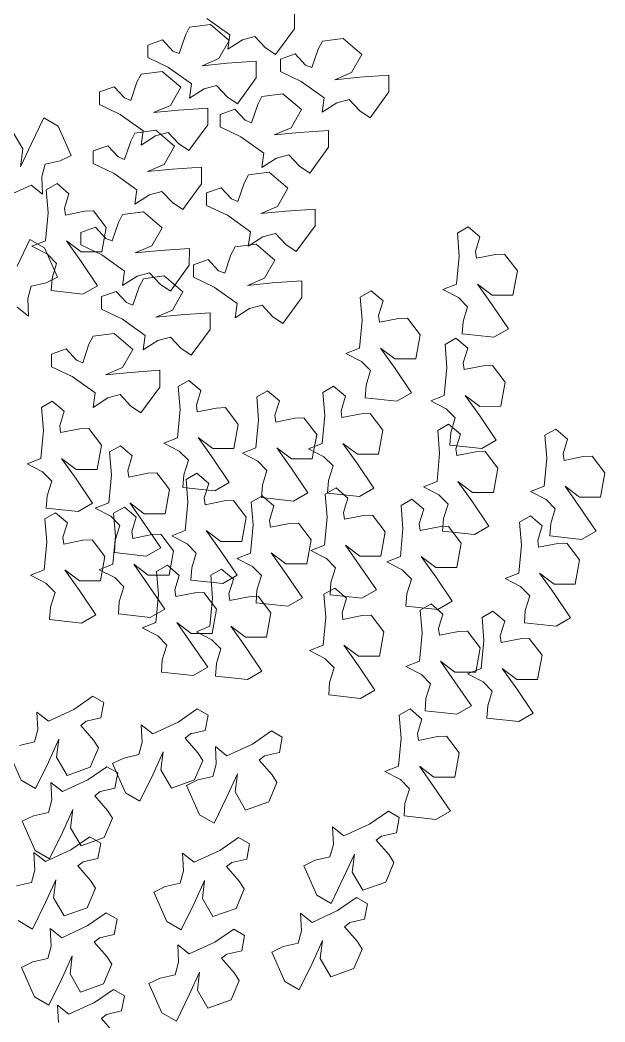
# Model space of a CAD drawing. Header units: millimetres. Extents: x -103 to 473, y 183 to 365.
# Drawn here: x -48.205 to -45.829, y 246.773 to 250.84 of the extents above; entities that cross this region are included whole.
import ezdxf

# ---------------------------------------------------------------- set-up
doc = ezdxf.new("R2010")
doc.units = ezdxf.units.MM
doc.header["$LTSCALE"] = 0.1
doc.layers.add('Exterior', color=6, linetype='Continuous', lineweight=5)

# ---------------------------------------------------------------- blocks, each defined once
blk = doc.blocks.new('Arbol')
at = {"color": 0, "linetype": 'ByBlock'}
for p, q in [((-1.7532, 1.4383), (-1.6847, 1.5485)), ((-1.5959, 1.5418), (-1.6892, 1.5161)), ((-1.5636, 1.5151), (-1.5959, 1.5418)), ((-1.4579, 1.5361), (-1.4822, 1.47)), ((-1.3864, 1.5398), (-1.4579, 1.5361)), ((-1.3641, 1.4868), (-1.3864, 1.5398)), ((-1.6892, 1.5161), (-1.7405, 1.4151)), ((-1.5043, 1.4482), (-1.5636, 1.5151)), ((-1.435, 1.4079), (-1.3641, 1.4868)), ((-1.7184, 1.3807), (-1.7532, 1.4383)), ((-1.4822, 1.47), (-1.5043, 1.4482)), ((-2.0684, 1.4192), (-2.0385, 1.3483)), ((-1.8808, 1.3203), (-1.8565, 1.3864)), ((-1.8565, 1.3864), (-1.7975, 1.3947)), ((-1.7975, 1.3947), (-1.7184, 1.3807)), ((-1.7405, 1.4151), (-1.6639, 1.3567)), ((-1.5034, 1.2977), (-1.435, 1.4079)), ((-1.3999, 1.4033), (-1.4512, 1.3023)), ((-1.3066, 1.429), (-1.3999, 1.4033)), ((-1.2743, 1.4023), (-1.3066, 1.429)), ((-1.2151, 1.3354), (-1.2743, 1.4023)), ((-1.1686, 1.4233), (-1.1929, 1.3572)), ((-1.0972, 1.427), (-1.1686, 1.4233)), ((-1.0749, 1.374), (-1.0972, 1.427)), ((-0.8154, 1.4167), (-0.8619, 1.3554)), ((-0.714, 1.3274), (-0.8154, 1.4167)), ((-0.6581, 1.4173), (-0.6704, 1.3218)), ((-2.0385, 1.3483), (-1.9123, 1.272)), ((-1.58, 1.3561), (-1.6906, 1.3217)), ((-1.6639, 1.3567), (-1.58, 1.3561)), ((-1.1929, 1.3572), (-1.2151, 1.3354)), ((-1.1457, 1.2951), (-1.0749, 1.374)), ((-0.8619, 1.3554), (-0.8649, 1.208)), ((-1.9123, 1.272), (-1.8808, 1.3203)), ((-1.6906, 1.3217), (-1.8186, 1.2786)), ((-1.4686, 1.2401), (-1.5034, 1.2977)), ((-1.4512, 1.3023), (-1.3747, 1.2439)), ((-1.2141, 1.1849), (-1.1457, 1.2951)), ((-0.6289, 1.2488), (-0.714, 1.3274)), ((-0.6704, 1.3218), (-0.6289, 1.2488)), ((-2.1347, 1.246), (-2.228, 1.2204)), ((-2.1024, 1.2193), (-2.1347, 1.246)), ((-1.8186, 1.2786), (-1.7888, 1.2077)), ((-1.631, 1.1797), (-1.6067, 1.2458)), ((-1.6067, 1.2458), (-1.5477, 1.2541)), ((-1.5477, 1.2541), (-1.4686, 1.2401)), ((-2.228, 1.2204), (-2.2792, 1.1194)), ((-2.0431, 1.1524), (-2.1024, 1.2193)), ((-1.9966, 1.2404), (-2.0209, 1.1743)), ((-1.9252, 1.2441), (-1.9966, 1.2404)), ((-1.9029, 1.1911), (-1.9252, 1.2441)), ((-1.7888, 1.2077), (-1.6626, 1.1313)), ((-1.4013, 1.209), (-1.5294, 1.1658)), ((-1.2907, 1.2433), (-1.4013, 1.209)), ((-1.3747, 1.2439), (-1.2907, 1.2433)), ((-0.8649, 1.208), (-0.8073, 1.2048)), ((-0.8073, 1.2048), (-0.7379, 1.2168)), ((-0.7379, 1.2168), (-0.7012, 1.1699)), ((-2.0209, 1.1743), (-2.0431, 1.1524)), ((-1.9737, 1.1121), (-1.9029, 1.1911)), ((-1.6626, 1.1313), (-1.631, 1.1797)), ((-1.5294, 1.1658), (-1.4995, 1.0949)), ((-1.2687, 1.1639), (-1.32, 1.0629)), ((-1.1754, 1.1895), (-1.2687, 1.1639)), ((-1.1794, 1.1274), (-1.2141, 1.1849)), ((-1.1431, 1.1628), (-1.1754, 1.1895)), ((-1.0838, 1.0959), (-1.1431, 1.1628)), ((-1.0374, 1.1838), (-1.0617, 1.1177)), ((-0.9659, 1.1875), (-1.0374, 1.1838)), ((-0.9436, 1.1346), (-0.9659, 1.1875)), ((-0.7012, 1.1699), (-0.6737, 1.0944)), ((-0.6737, 1.0944), (-0.6413, 1.1533)), ((-0.6413, 1.1533), (-0.5116, 1.1491)), ((-2.2792, 1.1194), (-2.2027, 1.061)), ((-2.0422, 1.002), (-1.9737, 1.1121)), ((-1.7799, 1.119), (-1.8732, 1.0934)), ((-1.7476, 1.0923), (-1.7799, 1.119)), ((-1.6419, 1.1134), (-1.6662, 1.0473)), ((-1.5704, 1.1171), (-1.6419, 1.1134)), ((-1.5481, 1.0641), (-1.5704, 1.1171)), ((-1.3417, 1.0669), (-1.3174, 1.133)), ((-1.3174, 1.133), (-1.2584, 1.1413)), ((-1.2584, 1.1413), (-1.1794, 1.1274)), ((-1.0617, 1.1177), (-1.0838, 1.0959)), ((-1.0145, 1.0556), (-0.9436, 1.1346)), ((-0.7545, 1.113), (-0.787, 1.0493)), ((-0.6975, 1.1058), (-0.7545, 1.113)), ((-2.2027, 1.061), (-2.1187, 1.0604)), ((-1.8732, 1.0934), (-1.9245, 0.9924)), ((-1.6883, 1.0254), (-1.7476, 1.0923)), ((-1.619, 0.9851), (-1.5481, 1.0641)), ((-1.4995, 1.0949), (-1.3733, 1.0186)), ((-1.3733, 1.0186), (-1.3417, 1.0669)), ((-1.32, 1.0629), (-1.2434, 1.0044)), ((-0.6645, 1.005), (-0.6975, 1.1058)), ((-2.2294, 1.026), (-2.3574, 0.9829)), ((-2.1187, 1.0604), (-2.2294, 1.026)), ((-1.6662, 1.0473), (-1.6883, 1.0254)), ((-1.0829, 0.9454), (-1.0145, 1.0556)), ((-0.787, 1.0493), (-0.7419, 0.9952)), ((-2.3574, 0.9829), (-2.3275, 0.912)), ((-2.0074, 0.9444), (-2.0422, 1.002)), ((-1.9245, 0.9924), (-1.8479, 0.934)), ((-1.6874, 0.875), (-1.619, 0.9851)), ((-1.2701, 0.9695), (-1.3981, 0.9263)), ((-1.1595, 1.0039), (-1.2701, 0.9695)), ((-1.2434, 1.0044), (-1.1595, 1.0039)), ((-0.7419, 0.9952), (-0.7341, 0.9651)), ((-0.6033, 0.8907), (-0.6645, 1.005)), ((-2.1697, 0.8839), (-2.1454, 0.9501)), ((-2.1454, 0.9501), (-2.0865, 0.9583)), ((-2.0865, 0.9583), (-2.0074, 0.9444)), ((-1.764, 0.9334), (-1.8746, 0.899)), ((-1.8479, 0.934), (-1.764, 0.9334)), ((-1.3981, 0.9263), (-1.3683, 0.8554)), ((-1.0481, 0.8879), (-1.0829, 0.9454)), ((-0.8609, 0.9326), (-0.8854, 0.839)), ((-0.8217, 0.9472), (-0.8609, 0.9326)), ((-0.7341, 0.9651), (-0.8217, 0.9472)), ((-0.5394, 0.9239), (-0.5859, 0.8626)), ((-0.438, 0.8346), (-0.5394, 0.9239)), ((-2.3275, 0.912), (-2.2013, 0.8356)), ((-2.2013, 0.8356), (-2.1697, 0.8839)), ((-1.8746, 0.899), (-2.0026, 0.8559)), ((-1.2105, 0.8274), (-1.1862, 0.8935)), ((-1.1862, 0.8935), (-1.1272, 0.9018)), ((-1.1272, 0.9018), (-1.0481, 0.8879)), ((-0.5361, 0.892), (-0.6033, 0.8907)), ((-0.5877, 0.8305), (-0.5361, 0.892)), ((-2.0026, 0.8559), (-1.9728, 0.785)), ((-1.7907, 0.8231), (-1.7317, 0.8313)), ((-1.7317, 0.8313), (-1.6526, 0.8174)), ((-1.6526, 0.8174), (-1.6874, 0.875)), ((-1.3683, 0.8554), (-1.2421, 0.7791)), ((-1.0714, 0.84), (-1.1227, 0.739)), ((-0.9781, 0.8656), (-1.0714, 0.84)), ((-0.9458, 0.8389), (-0.9781, 0.8656)), ((-0.8866, 0.772), (-0.9458, 0.8389)), ((-0.8854, 0.839), (-0.8236, 0.7441)), ((-0.8401, 0.86), (-0.8644, 0.7939)), ((-0.7687, 0.8637), (-0.8401, 0.86)), ((-0.7464, 0.8107), (-0.7687, 0.8637)), ((-0.7347, 0.7811), (-0.6922, 0.8536)), ((-0.6922, 0.8536), (-0.7177, 0.7405)), ((-0.61, 0.7753), (-0.5877, 0.8305)), ((-0.5859, 0.8626), (-0.5889, 0.7151)), ((-1.9728, 0.785), (-1.8466, 0.7086)), ((-1.815, 0.7569), (-1.7907, 0.8231)), ((-1.5826, 0.8094), (-1.6759, 0.7838)), ((-1.5504, 0.7827), (-1.5826, 0.8094)), ((-1.4446, 0.8037), (-1.4689, 0.7376)), ((-1.3732, 0.8075), (-1.4446, 0.8037)), ((-1.3509, 0.7545), (-1.3732, 0.8075)), ((-1.2421, 0.7791), (-1.2105, 0.8274)), ((-0.8644, 0.7939), (-0.8866, 0.772)), ((-0.8172, 0.7317), (-0.7464, 0.8107)), ((-1.8466, 0.7086), (-1.815, 0.7569)), ((-1.6759, 0.7838), (-1.7272, 0.6828)), ((-1.4911, 0.7158), (-1.5504, 0.7827)), ((-1.4217, 0.6755), (-1.3509, 0.7545)), ((-1.1227, 0.739), (-1.0462, 0.6806)), ((-0.8236, 0.7441), (-0.7347, 0.7811)), ((-0.7177, 0.7405), (-0.7444, 0.6081)), ((-0.5649, 0.7211), (-0.61, 0.7753)), ((-1.4689, 0.7376), (-1.4911, 0.7158)), ((-0.8856, 0.6216), (-0.8172, 0.7317)), ((-0.5889, 0.7151), (-0.5313, 0.7119)), ((-0.5388, 0.6696), (-0.5649, 0.7211)), ((-0.5313, 0.7119), (-0.4618, 0.7239)), ((-0.4618, 0.7239), (-0.4252, 0.677)), ((-1.7272, 0.6828), (-1.6507, 0.6243)), ((-1.4901, 0.5653), (-1.4217, 0.6755)), ((-0.9622, 0.68), (-1.0728, 0.6456)), ((-1.0462, 0.6806), (-0.9622, 0.68)), ((-0.6681, 0.5985), (-0.5388, 0.6696)), ((-0.4252, 0.677), (-0.3977, 0.6015)), ((-0.3977, 0.6015), (-0.3652, 0.6604)), ((-1.5667, 0.6238), (-1.6773, 0.5894)), ((-1.6507, 0.6243), (-1.5667, 0.6238)), ((-1.0728, 0.6456), (-1.2009, 0.6025)), ((-1.2009, 0.6025), (-1.171, 0.5316)), ((-0.8509, 0.564), (-0.8856, 0.6216)), ((-0.7444, 0.6081), (-0.6681, 0.5985)), ((-1.6773, 0.5894), (-1.8054, 0.5462)), ((-1.4554, 0.5078), (-1.4901, 0.5653)), ((-0.9519, 0.556), (-1.0452, 0.5304)), ((-1.0132, 0.5035), (-0.9889, 0.5697)), ((-0.9889, 0.5697), (-0.9299, 0.5779)), ((-0.9196, 0.5293), (-0.9519, 0.556)), ((-0.9299, 0.5779), (-0.8509, 0.564)), ((-0.7424, 0.5541), (-0.8138, 0.5504)), ((-0.7201, 0.5011), (-0.7424, 0.5541)), ((-1.8054, 0.5462), (-1.7755, 0.4753)), ((-1.6177, 0.4473), (-1.5934, 0.5134)), ((-1.5934, 0.5134), (-1.5345, 0.5217)), ((-1.5345, 0.5217), (-1.4554, 0.5078)), ((-1.3986, 0.5279), (-1.4919, 0.5023)), ((-1.3663, 0.5012), (-1.3986, 0.5279)), ((-1.2606, 0.5222), (-1.2849, 0.4561)), ((-1.1892, 0.5259), (-1.2606, 0.5222)), ((-1.1669, 0.473), (-1.1892, 0.5259)), ((-1.171, 0.5316), (-1.0448, 0.4552)), ((-1.0452, 0.5304), (-1.0965, 0.4294)), ((-0.8603, 0.4624), (-0.9196, 0.5293)), ((-0.8138, 0.5504), (-0.8382, 0.4842)), ((-1.7755, 0.4753), (-1.6493, 0.399)), ((-1.4919, 0.5023), (-1.5432, 0.4013)), ((-1.3071, 0.4343), (-1.3663, 0.5012)), ((-1.2377, 0.394), (-1.1669, 0.473)), ((-1.0448, 0.4552), (-1.0132, 0.5035)), ((-0.8382, 0.4842), (-0.8603, 0.4624)), ((-0.7909, 0.4221), (-0.7201, 0.5011)), ((-1.6493, 0.399), (-1.6177, 0.4473)), ((-1.2849, 0.4561), (-1.3071, 0.4343)), ((-1.0965, 0.4294), (-1.0199, 0.3709)), ((-0.8594, 0.3119), (-0.7909, 0.4221)), ((-1.5432, 0.4013), (-1.4667, 0.3428)), ((-1.3061, 0.2838), (-1.2377, 0.394)), ((-0.9359, 0.3704), (-1.0466, 0.336)), ((-1.0199, 0.3709), (-0.9359, 0.3704)), ((-0.7297, 0.3752), (-0.7809, 0.2743)), ((-0.6364, 0.4009), (-0.7297, 0.3752)), ((-0.6041, 0.3742), (-0.6364, 0.4009)), ((-0.5448, 0.3073), (-0.6041, 0.3742)), ((-0.4983, 0.3952), (-0.5226, 0.3291)), ((-0.4269, 0.3989), (-0.4983, 0.3952)), ((-0.4046, 0.346), (-0.4269, 0.3989)), ((-1.3827, 0.3422), (-1.4933, 0.3079)), ((-1.4667, 0.3428), (-1.3827, 0.3422)), ((-1.0466, 0.336), (-1.1746, 0.2928)), ((-0.5226, 0.3291), (-0.5448, 0.3073)), ((-0.4754, 0.267), (-0.4046, 0.346)), ((-1.4933, 0.3079), (-1.6214, 0.2647)), ((-1.2714, 0.2263), (-1.3061, 0.2838)), ((-1.1746, 0.2928), (-1.1448, 0.2219)), ((-0.8246, 0.2544), (-0.8594, 0.3119)), ((-1.6214, 0.2647), (-1.5915, 0.1938)), ((-1.4337, 0.1658), (-1.4094, 0.2319)), ((-1.4094, 0.2319), (-1.3504, 0.2402)), ((-1.3504, 0.2402), (-1.2714, 0.2263)), ((-0.987, 0.1939), (-0.9627, 0.26)), ((-0.9627, 0.26), (-0.9037, 0.2683)), ((-0.9037, 0.2683), (-0.8246, 0.2544)), ((-0.7809, 0.2743), (-0.7044, 0.2158)), ((-0.5439, 0.1568), (-0.4754, 0.267)), ((-2.4238, 0.1977), (-2.4563, 0.134)), ((-2.3668, 0.1905), (-2.4238, 0.1977)), ((-2.3338, 0.0897), (-2.3668, 0.1905)), ((-1.5915, 0.1938), (-1.4653, 0.1175)), ((-1.1448, 0.2219), (-1.0186, 0.1456)), ((-1.0186, 0.1456), (-0.987, 0.1939)), ((-0.6204, 0.2152), (-0.7311, 0.1809)), ((-0.7044, 0.2158), (-0.6204, 0.2152)), ((-0.347, 0.1977), (-0.3795, 0.134)), ((-0.29, 0.1905), (-0.347, 0.1977)), ((-0.257, 0.0897), (-0.29, 0.1905)), ((-1.4653, 0.1175), (-1.4337, 0.1658)), ((-0.7311, 0.1809), (-0.8591, 0.1377)), ((-0.5091, 0.0993), (-0.5439, 0.1568)), ((-2.4563, 0.134), (-2.4112, 0.0799)), ((-1.8981, 0.0991), (-1.9306, 0.0354)), ((-1.841, 0.092), (-1.8981, 0.0991)), ((-0.8591, 0.1377), (-0.8292, 0.0668)), ((-0.6715, 0.0388), (-0.6471, 0.1049)), ((-0.6471, 0.1049), (-0.5882, 0.1132)), ((-0.5882, 0.1132), (-0.5091, 0.0993)), ((-0.3795, 0.134), (-0.3344, 0.0799)), ((-2.4034, 0.0498), (-2.491, 0.0319)), ((-2.4112, 0.0799), (-2.4034, 0.0498)), ((-2.2726, -0.0247), (-2.3338, 0.0897)), ((-1.808, -0.0089), (-1.841, 0.092)), ((-0.8292, 0.0668), (-0.703, -0.0095)), ((-0.3266, 0.0498), (-0.4142, 0.0319)), ((-0.3344, 0.0799), (-0.3266, 0.0498)), ((-0.1958, -0.0247), (-0.257, 0.0897)), ((-2.5302, 0.0173), (-2.5547, -0.0763)), ((-2.491, 0.0319), (-2.5302, 0.0173)), ((-1.9306, 0.0354), (-1.8855, -0.0187)), ((-0.9648, 0.0429), (-0.9973, -0.0208)), ((-0.9077, 0.0357), (-0.9648, 0.0429)), ((-0.8747, -0.0651), (-0.9077, 0.0357)), ((-0.703, -0.0095), (-0.6715, 0.0388)), ((-0.4534, 0.0173), (-0.4779, -0.0763)), ((-0.4142, 0.0319), (-0.4534, 0.0173)), ((-2.2054, -0.0233), (-2.2726, -0.0247)), ((-2.257, -0.0848), (-2.2054, -0.0233)), ((-1.8855, -0.0187), (-1.8776, -0.0488)), ((-1.7469, -0.1232), (-1.808, -0.0089)), ((-0.9973, -0.0208), (-0.9522, -0.0749)), ((-0.1286, -0.0233), (-0.1958, -0.0247)), ((-0.1802, -0.0848), (-0.1286, -0.0233)), ((-2.5547, -0.0763), (-2.4929, -0.1712)), ((-2.404, -0.1342), (-2.3615, -0.0617)), ((-2.3615, -0.0617), (-2.3871, -0.1748)), ((-2.2793, -0.1401), (-2.257, -0.0848)), ((-2.0045, -0.0813), (-2.0289, -0.1749)), ((-1.9652, -0.0667), (-2.0045, -0.0813)), ((-1.8776, -0.0488), (-1.9652, -0.0667)), ((-0.9522, -0.0749), (-0.9443, -0.105)), ((-0.8136, -0.1795), (-0.8747, -0.0651)), ((-0.4779, -0.0763), (-0.416, -0.1712)), ((-0.3272, -0.1342), (-0.2847, -0.0617)), ((-0.2847, -0.0617), (-0.3102, -0.1748)), ((-0.2025, -0.1401), (-0.1802, -0.0848)), ((-2.4929, -0.1712), (-2.404, -0.1342)), ((-1.6796, -0.1219), (-1.7469, -0.1232)), ((-1.7312, -0.1834), (-1.6796, -0.1219)), ((-1.0712, -0.1375), (-1.0956, -0.2312)), ((-1.0319, -0.1229), (-1.0712, -0.1375)), ((-0.9443, -0.105), (-1.0319, -0.1229)), ((-0.5572, -0.1122), (-0.5897, -0.1759)), ((-0.5002, -0.1194), (-0.5572, -0.1122)), ((-0.4672, -0.2202), (-0.5002, -0.1194)), ((-0.416, -0.1712), (-0.3272, -0.1342)), ((-2.3871, -0.1748), (-2.4137, -0.3072)), ((-2.2342, -0.1942), (-2.2793, -0.1401)), ((-2.0289, -0.1749), (-1.9671, -0.2698)), ((-1.8782, -0.2327), (-1.8357, -0.1603)), ((-1.8357, -0.1603), (-1.8613, -0.2733)), ((-1.7535, -0.2386), (-1.7312, -0.1834)), ((-1.2803, -0.1404), (-1.3128, -0.2041)), ((-1.2233, -0.1475), (-1.2803, -0.1404)), ((-1.1903, -0.2484), (-1.2233, -0.1475)), ((-0.7463, -0.1781), (-0.8136, -0.1795)), ((-0.7979, -0.2397), (-0.7463, -0.1781)), ((-0.5897, -0.1759), (-0.5446, -0.2301)), ((-0.3102, -0.1748), (-0.3369, -0.3072)), ((-0.1574, -0.1942), (-0.2025, -0.1401)), ((-2.2082, -0.2457), (-2.2342, -0.1942)), ((-1.3128, -0.2041), (-1.2677, -0.2582)), ((-0.9449, -0.289), (-0.9024, -0.2165)), ((-0.9024, -0.2165), (-0.928, -0.3296)), ((-0.5446, -0.2301), (-0.5368, -0.2602)), ((-0.406, -0.3346), (-0.4672, -0.2202)), ((-0.1313, -0.2457), (-0.1574, -0.1942)), ((-2.3374, -0.3168), (-2.2082, -0.2457)), ((-2.1741, -0.2528), (-2.2066, -0.3165)), ((-2.117, -0.26), (-2.1741, -0.2528)), ((-2.084, -0.3608), (-2.117, -0.26)), ((-1.9671, -0.2698), (-1.8782, -0.2327)), ((-1.8613, -0.2733), (-1.8879, -0.4058)), ((-1.7084, -0.2927), (-1.7535, -0.2386)), ((-1.5693, -0.2389), (-1.6018, -0.3026)), ((-1.5122, -0.2461), (-1.5693, -0.2389)), ((-1.4792, -0.3469), (-1.5122, -0.2461)), ((-1.2677, -0.2582), (-1.2599, -0.2883)), ((-1.1291, -0.3627), (-1.1903, -0.2484)), ((-1.0956, -0.2312), (-1.0338, -0.3261)), ((-0.8203, -0.2949), (-0.7979, -0.2397)), ((-0.5368, -0.2602), (-0.6244, -0.2781)), ((-0.2605, -0.3168), (-0.1313, -0.2457)), ((-2.4137, -0.3072), (-2.3374, -0.3168)), ((-2.2066, -0.3165), (-2.1615, -0.3707)), ((-1.6824, -0.3443), (-1.7084, -0.2927)), ((-1.6018, -0.3026), (-1.5567, -0.3568)), ((-1.3867, -0.3208), (-1.4112, -0.4144)), ((-1.3474, -0.3062), (-1.3867, -0.3208)), ((-1.2599, -0.2883), (-1.3474, -0.3062)), ((-1.0338, -0.3261), (-0.9449, -0.289)), ((-0.7751, -0.349), (-0.8203, -0.2949)), ((-0.6637, -0.2927), (-0.6881, -0.3863)), ((-0.6244, -0.2781), (-0.6637, -0.2927)), ((-0.3369, -0.3072), (-0.2605, -0.3168)), ((-0.163, -0.2813), (-0.1955, -0.345)), ((-0.106, -0.2884), (-0.163, -0.2813)), ((-0.073, -0.3893), (-0.106, -0.2884)), ((-2.0229, -0.4752), (-2.084, -0.3608)), ((-1.8116, -0.4154), (-1.6824, -0.3443)), ((-1.5567, -0.3568), (-1.5488, -0.3869)), ((-1.4181, -0.4613), (-1.4792, -0.3469)), ((-1.0619, -0.3614), (-1.1291, -0.3627)), ((-1.1135, -0.4229), (-1.0619, -0.3614)), ((-0.928, -0.3296), (-0.9546, -0.462)), ((-0.8333, -0.3656), (-0.8658, -0.4293)), ((-0.7762, -0.3728), (-0.8333, -0.3656)), ((-0.7491, -0.4005), (-0.7751, -0.349)), ((-0.3388, -0.3333), (-0.406, -0.3346)), ((-0.3904, -0.3948), (-0.3388, -0.3333)), ((-0.1955, -0.345), (-0.1504, -0.3991)), ((-2.1536, -0.4008), (-2.2412, -0.4187)), ((-2.1615, -0.3707), (-2.1536, -0.4008)), ((-1.8879, -0.4058), (-1.8116, -0.4154)), ((-1.6364, -0.4048), (-1.6757, -0.4194)), ((-1.5488, -0.3869), (-1.6364, -0.4048)), ((-1.4112, -0.4144), (-1.3493, -0.5093)), ((-1.2605, -0.4722), (-1.218, -0.3998)), ((-1.218, -0.3998), (-1.2435, -0.5128)), ((-0.8783, -0.4716), (-0.7491, -0.4005)), ((-0.7432, -0.4736), (-0.7762, -0.3728)), ((-0.6881, -0.3863), (-0.6263, -0.4812)), ((-0.5374, -0.4441), (-0.4949, -0.3717)), ((-0.4949, -0.3717), (-0.5205, -0.4847)), ((-0.4652, -0.3798), (-0.4977, -0.4436)), ((-0.4082, -0.387), (-0.4652, -0.3798)), ((-0.4127, -0.45), (-0.3904, -0.3948)), ((-0.3752, -0.4878), (-0.4082, -0.387)), ((-0.1504, -0.3991), (-0.1426, -0.4292)), ((-0.0118, -0.5036), (-0.073, -0.3893)), ((-2.2805, -0.4333), (-2.305, -0.5269)), ((-2.2412, -0.4187), (-2.2805, -0.4333)), ((-1.6757, -0.4194), (-1.7002, -0.513)), ((-1.3509, -0.46), (-1.4181, -0.4613)), ((-1.4024, -0.5215), (-1.3509, -0.46)), ((-1.1358, -0.4781), (-1.1135, -0.4229)), ((-0.8658, -0.4293), (-0.8206, -0.4835)), ((-0.6263, -0.4812), (-0.5374, -0.4441)), ((-0.4977, -0.4436), (-0.4526, -0.4977)), ((-0.3676, -0.5041), (-0.4127, -0.45)), ((-0.2301, -0.4471), (-0.2694, -0.4617)), ((-0.1426, -0.4292), (-0.2301, -0.4471)), ((-1.9556, -0.4739), (-2.0229, -0.4752)), ((-2.0072, -0.5354), (-1.9556, -0.4739)), ((-1.5494, -0.5708), (-1.507, -0.4984)), ((-1.507, -0.4984), (-1.5325, -0.6114)), ((-1.3493, -0.5093), (-1.2605, -0.4722)), ((-1.0907, -0.5322), (-1.1358, -0.4781)), ((-0.9546, -0.462), (-0.8783, -0.4716)), ((-0.8206, -0.4835), (-0.8128, -0.5136)), ((-0.6821, -0.588), (-0.7432, -0.4736)), ((-0.5205, -0.4847), (-0.5471, -0.6171)), ((-0.4526, -0.4977), (-0.4448, -0.5278)), ((-0.314, -0.6022), (-0.3752, -0.4878)), ((-0.3416, -0.5556), (-0.3676, -0.5041)), ((-0.2694, -0.4617), (-0.2939, -0.5553)), ((0.0554, -0.5023), (-0.0118, -0.5036)), ((0.0038, -0.5638), (0.0554, -0.5023)), ((-2.305, -0.5269), (-2.2431, -0.6218)), ((-2.1542, -0.5847), (-2.1117, -0.5123)), ((-2.1117, -0.5123), (-2.1373, -0.6253)), ((-2.0296, -0.5906), (-2.0072, -0.5354)), ((-1.7002, -0.513), (-1.6383, -0.6079)), ((-1.4248, -0.5767), (-1.4024, -0.5215)), ((-1.2435, -0.5128), (-1.2702, -0.6453)), ((-1.0646, -0.5837), (-1.0907, -0.5322)), ((-0.9397, -0.5461), (-0.9641, -0.6397)), ((-0.9004, -0.5314), (-0.9397, -0.5461)), ((-0.8128, -0.5136), (-0.9004, -0.5314)), ((-0.5324, -0.5457), (-0.5717, -0.5603)), ((-0.4448, -0.5278), (-0.5324, -0.5457)), ((-0.1432, -0.6131), (-0.1007, -0.5407)), ((-0.1007, -0.5407), (-0.1262, -0.6537)), ((-2.2431, -0.6218), (-2.1542, -0.5847)), ((-1.9844, -0.6447), (-2.0296, -0.5906)), ((-1.6383, -0.6079), (-1.5494, -0.5708)), ((-1.3796, -0.6308), (-1.4248, -0.5767)), ((-1.1938, -0.6549), (-1.0646, -0.5837)), ((-1.07, -0.577), (-1.1025, -0.6407)), ((-1.013, -0.5842), (-1.07, -0.577)), ((-0.98, -0.685), (-1.013, -0.5842)), ((-0.6148, -0.5867), (-0.6821, -0.588)), ((-0.6664, -0.6482), (-0.6148, -0.5867)), ((-0.5717, -0.5603), (-0.5961, -0.6539)), ((-0.4708, -0.6267), (-0.3416, -0.5556)), ((-0.2939, -0.5553), (-0.232, -0.6502)), ((-0.0185, -0.619), (0.0038, -0.5638)), ((-2.1373, -0.6253), (-2.1639, -0.7577)), ((-1.9901, -0.6051), (-2.0226, -0.6688)), ((-1.933, -0.6123), (-1.9901, -0.6051)), ((-1.9584, -0.6962), (-1.9844, -0.6447)), ((-1.9, -0.7131), (-1.933, -0.6123)), ((-1.5325, -0.6114), (-1.5591, -0.7438)), ((-1.3536, -0.6823), (-1.3796, -0.6308)), ((-1.2702, -0.6453), (-1.1938, -0.6549)), ((-1.1025, -0.6407), (-1.0574, -0.6948)), ((-0.9641, -0.6397), (-0.9023, -0.7346)), ((-0.8134, -0.6975), (-0.7709, -0.6251)), ((-0.7709, -0.6251), (-0.7965, -0.7381)), ((-0.5471, -0.6171), (-0.4708, -0.6267)), ((-0.4454, -0.7117), (-0.4029, -0.6393)), ((-0.4029, -0.6393), (-0.4285, -0.7523)), ((-0.2468, -0.6009), (-0.314, -0.6022)), ((-0.2984, -0.6624), (-0.2468, -0.6009)), ((-0.232, -0.6502), (-0.1432, -0.6131)), ((0.0266, -0.6731), (-0.0185, -0.619)), ((-2.0226, -0.6688), (-1.9775, -0.7229)), ((-1.4828, -0.7534), (-1.3536, -0.6823)), ((-1.3985, -0.6756), (-1.431, -0.7393)), ((-1.3415, -0.6827), (-1.3985, -0.6756)), ((-1.3085, -0.7836), (-1.3415, -0.6827)), ((-0.9188, -0.7994), (-0.98, -0.685)), ((-0.6887, -0.7034), (-0.6664, -0.6482)), ((-0.5961, -0.6539), (-0.5343, -0.7488)), ((-0.3207, -0.7176), (-0.2984, -0.6624)), ((-0.1262, -0.6537), (-0.1529, -0.7862)), ((0.0527, -0.7247), (0.0266, -0.6731)), ((-2.0876, -0.7673), (-1.9584, -0.6962)), ((-1.9775, -0.7229), (-1.9696, -0.753)), ((-1.8389, -0.8275), (-1.9, -0.7131)), ((-1.0496, -0.7249), (-1.1372, -0.7428)), ((-1.0574, -0.6948), (-1.0496, -0.7249)), ((-0.9023, -0.7346), (-0.8134, -0.6975)), ((-0.6436, -0.7575), (-0.6887, -0.7034)), ((-0.5443, -0.7037), (-0.5768, -0.7674)), ((-0.4872, -0.7109), (-0.5443, -0.7037)), ((-0.5343, -0.7488), (-0.4454, -0.7117)), ((-0.4542, -0.8117), (-0.4872, -0.7109)), ((-0.2756, -0.7717), (-0.3207, -0.7176)), ((-0.0765, -0.7958), (0.0527, -0.7247)), ((-2.1639, -0.7577), (-2.0876, -0.7673)), ((-2.0572, -0.7709), (-2.0965, -0.7856)), ((-1.9696, -0.753), (-2.0572, -0.7709)), ((-1.5591, -0.7438), (-1.4828, -0.7534)), ((-1.431, -0.7393), (-1.3859, -0.7934)), ((-1.2473, -0.8979), (-1.3085, -0.7836)), ((-1.1765, -0.7574), (-1.2009, -0.8511)), ((-1.1372, -0.7428), (-1.1765, -0.7574)), ((-0.7965, -0.7381), (-0.8231, -0.8705)), ((-0.6176, -0.809), (-0.6436, -0.7575)), ((-0.5768, -0.7674), (-0.5317, -0.8215)), ((-0.4285, -0.7523), (-0.4551, -0.8848)), ((-0.2496, -0.8232), (-0.2756, -0.7717)), ((-2.4368, -0.8162), (-2.4693, -0.8799)), ((-2.3798, -0.8233), (-2.4368, -0.8162)), ((-2.3468, -0.9242), (-2.3798, -0.8233)), ((-2.0965, -0.7856), (-2.1209, -0.8792)), ((-1.7716, -0.8261), (-1.8389, -0.8275)), ((-1.8232, -0.8877), (-1.7716, -0.8261)), ((-1.3781, -0.8235), (-1.4657, -0.8414)), ((-1.3859, -0.7934), (-1.3781, -0.8235)), ((-0.8516, -0.798), (-0.9188, -0.7994)), ((-0.9032, -0.8595), (-0.8516, -0.798)), ((-0.7678, -0.8162), (-0.8003, -0.8799)), ((-0.7107, -0.8233), (-0.7678, -0.8162)), ((-0.7468, -0.8801), (-0.6176, -0.809)), ((-0.6778, -0.9242), (-0.7107, -0.8233)), ((-0.5317, -0.8215), (-0.5238, -0.8516)), ((-0.3931, -0.9261), (-0.4542, -0.8117)), ((-0.3788, -0.8943), (-0.2496, -0.8232)), ((-0.1529, -0.7862), (-0.0765, -0.7958)), ((-1.9702, -0.937), (-1.9277, -0.8646)), ((-1.9277, -0.8646), (-1.9533, -0.9776)), ((-1.7008, -0.8585), (-1.7333, -0.9222)), ((-1.6438, -0.8657), (-1.7008, -0.8585)), ((-1.6108, -0.9665), (-1.6438, -0.8657)), ((-1.505, -0.856), (-1.5294, -0.9496)), ((-1.4657, -0.8414), (-1.505, -0.856)), ((-1.2009, -0.8511), (-1.1391, -0.9459)), ((-1.0502, -0.9089), (-1.0077, -0.8364)), ((-1.0077, -0.8364), (-1.0333, -0.9495)), ((-0.9255, -0.9148), (-0.9032, -0.8595)), ((-0.8231, -0.8705), (-0.7468, -0.8801)), ((-0.6114, -0.8695), (-0.6507, -0.8841)), ((-0.5238, -0.8516), (-0.6114, -0.8695)), ((-2.4693, -0.8799), (-2.4242, -0.934)), ((-2.1209, -0.8792), (-2.0591, -0.9741)), ((-1.8456, -0.9429), (-1.8232, -0.8877)), ((-1.7333, -0.9222), (-1.6882, -0.9763)), ((-1.1801, -0.8966), (-1.2473, -0.8979)), ((-1.2317, -0.9581), (-1.1801, -0.8966)), ((-1.1391, -0.9459), (-1.0502, -0.9089)), ((-0.8804, -0.9689), (-0.9255, -0.9148)), ((-0.8003, -0.8799), (-0.7552, -0.934)), ((-0.6507, -0.8841), (-0.6751, -0.9777)), ((-0.4551, -0.8848), (-0.3788, -0.8943)), ((-2.4164, -0.9641), (-2.504, -0.982)), ((-2.4242, -0.934), (-2.4164, -0.9641)), ((-2.2856, -1.0385), (-2.3468, -0.9242)), ((-2.0591, -0.9741), (-1.9702, -0.937)), ((-1.8004, -0.997), (-1.8456, -0.9429)), ((-1.5496, -1.0809), (-1.6108, -0.9665)), ((-1.5294, -0.9496), (-1.4676, -1.0445)), ((-1.3787, -1.0074), (-1.3362, -0.935)), ((-1.3362, -0.935), (-1.3618, -1.048)), ((-1.254, -1.0133), (-1.2317, -0.9581)), ((-1.0333, -0.9495), (-1.0599, -1.0819)), ((-0.7474, -0.9641), (-0.8349, -0.982)), ((-0.7552, -0.934), (-0.7474, -0.9641)), ((-0.6166, -1.0385), (-0.6778, -0.9242)), ((-0.5244, -1.0356), (-0.4819, -0.9631)), ((-0.4819, -0.9631), (-0.5075, -1.0762)), ((-0.3258, -0.9247), (-0.3931, -0.9261)), ((-0.3774, -0.9862), (-0.3258, -0.9247)), ((-2.5432, -0.9966), (-2.5677, -1.0902)), ((-2.504, -0.982), (-2.5432, -0.9966)), ((-1.9533, -0.9776), (-1.9799, -1.11)), ((-1.7744, -1.0485), (-1.8004, -0.997)), ((-1.6804, -1.0064), (-1.768, -1.0243)), ((-1.6882, -0.9763), (-1.6804, -1.0064)), ((-1.4676, -1.0445), (-1.3787, -1.0074)), ((-1.2089, -1.0675), (-1.254, -1.0133)), ((-0.8742, -0.9966), (-0.8987, -1.0902)), ((-0.8544, -1.0204), (-0.8804, -0.9689)), ((-0.8349, -0.982), (-0.8742, -0.9966)), ((-0.6751, -0.9777), (-0.6133, -1.0726)), ((-0.3998, -1.0415), (-0.3774, -0.9862)), ((-2.2184, -1.0372), (-2.2856, -1.0385)), ((-2.27, -1.0987), (-2.2184, -1.0372)), ((-1.9036, -1.1196), (-1.7744, -1.0485)), ((-1.8072, -1.0389), (-1.8317, -1.1326)), ((-1.768, -1.0243), (-1.8072, -1.0389)), ((-1.3618, -1.048), (-1.3884, -1.1805)), ((-0.9836, -1.0915), (-0.8544, -1.0204)), ((-0.5494, -1.0372), (-0.6166, -1.0385)), ((-0.6133, -1.0726), (-0.5244, -1.0356)), ((-0.601, -1.0987), (-0.5494, -1.0372)), ((-0.3546, -1.0956), (-0.3998, -1.0415)), ((-2.5677, -1.0902), (-2.5059, -1.1851)), ((-2.417, -1.148), (-2.3745, -1.0756)), ((-2.3745, -1.0756), (-2.4, -1.1886)), ((-2.2923, -1.1539), (-2.27, -1.0987)), ((-1.4824, -1.0795), (-1.5496, -1.0809)), ((-1.534, -1.1411), (-1.4824, -1.0795)), ((-1.2145, -1.098), (-1.247, -1.1617)), ((-1.1575, -1.1052), (-1.2145, -1.098)), ((-1.1829, -1.119), (-1.2089, -1.0675)), ((-1.1245, -1.206), (-1.1575, -1.1052)), ((-1.0599, -1.0819), (-0.9836, -1.0915)), ((-0.8987, -1.0902), (-0.8368, -1.1851)), ((-0.748, -1.148), (-0.7055, -1.0756)), ((-0.7055, -1.0756), (-0.731, -1.1886)), ((-0.6233, -1.1539), (-0.601, -1.0987)), ((-0.5075, -1.0762), (-0.5341, -1.2086)), ((-0.3286, -1.1471), (-0.3546, -1.0956)), ((0.2711, -1.0945), (0.2386, -1.1533)), ((0.2985, -1.1699), (0.2711, -1.0945)), ((-2.5059, -1.1851), (-2.417, -1.148)), ((-2.1741, -1.14), (-2.2066, -1.2037)), ((-2.117, -1.1472), (-2.1741, -1.14)), ((-2.084, -1.248), (-2.117, -1.1472)), ((-1.9799, -1.11), (-1.9036, -1.1196)), ((-1.8317, -1.1326), (-1.7698, -1.2275)), ((-1.681, -1.1904), (-1.6385, -1.1179)), ((-1.6385, -1.1179), (-1.664, -1.231)), ((-1.5563, -1.1963), (-1.534, -1.1411)), ((-1.3121, -1.1901), (-1.1829, -1.119)), ((-0.8368, -1.1851), (-0.748, -1.148)), ((-0.4578, -1.2182), (-0.3286, -1.1471)), ((0.0052, -1.1273), (-0.0296, -1.1731)), ((0.109, -1.1491), (0.0052, -1.1273)), ((0.2386, -1.1533), (0.109, -1.1491)), ((-2.4, -1.1886), (-2.4267, -1.3211)), ((-2.2472, -1.2081), (-2.2923, -1.1539)), ((-1.7698, -1.2275), (-1.681, -1.1904)), ((-1.5112, -1.2504), (-1.5563, -1.1963)), ((-1.3884, -1.1805), (-1.3121, -1.1901)), ((-1.247, -1.1617), (-1.2019, -1.2158)), ((-0.731, -1.1886), (-0.7577, -1.3211)), ((-0.5782, -1.2081), (-0.6233, -1.1539)), ((-0.0296, -1.1731), (0.0094, -1.2331)), ((0.3352, -1.2168), (0.2985, -1.1699)), ((-2.2211, -1.2596), (-2.2472, -1.2081)), ((-2.2066, -1.2037), (-2.1615, -1.2579)), ((-1.664, -1.231), (-1.6907, -1.3634)), ((-1.2019, -1.2158), (-1.1941, -1.2459)), ((-1.0633, -1.3204), (-1.1245, -1.206)), ((-0.5521, -1.2596), (-0.5782, -1.2081)), ((-0.5341, -1.2086), (-0.4578, -1.2182)), ((0.0094, -1.2331), (0.0788, -1.2211)), ((0.0788, -1.2211), (0.1088, -1.2294)), ((0.1088, -1.2294), (0.0805, -1.3142)), ((0.4046, -1.2048), (0.3352, -1.2168)), ((0.4592, -1.3555), (0.4623, -1.208)), ((-2.3504, -1.3307), (-2.2211, -1.2596)), ((-2.1536, -1.2879), (-2.2412, -1.3058)), ((-2.1615, -1.2579), (-2.1536, -1.2879)), ((-2.0229, -1.3624), (-2.084, -1.248)), ((-1.4851, -1.3019), (-1.5112, -1.2504)), ((-1.3209, -1.2784), (-1.3454, -1.3721)), ((-1.2817, -1.2638), (-1.3209, -1.2784)), ((-1.1941, -1.2459), (-1.2817, -1.2638)), ((-0.6813, -1.3307), (-0.5521, -1.2596)), ((0.2678, -1.3219), (0.2263, -1.2488)), ((0.2263, -1.2488), (0.3114, -1.3275)), ((-2.4267, -1.3211), (-2.3504, -1.3307)), ((-2.2805, -1.3205), (-2.305, -1.4141)), ((-2.2412, -1.3058), (-2.2805, -1.3205)), ((-1.5958, -1.3372), (-1.6283, -1.4009)), ((-1.6143, -1.373), (-1.4851, -1.3019)), ((-1.5388, -1.3443), (-1.5958, -1.3372)), ((-0.9961, -1.319), (-1.0633, -1.3204)), ((-1.0477, -1.3805), (-0.9961, -1.319)), ((-0.7577, -1.3211), (-0.6813, -1.3307)), ((-0.1497, -1.3339), (-0.1822, -1.3928)), ((-0.1222, -1.4094), (-0.1497, -1.3339)), ((0.0805, -1.3142), (0.0735, -1.3555)), ((0.2554, -1.4174), (0.2678, -1.3219)), ((0.3114, -1.3275), (0.4128, -1.4168)), ((-1.9556, -1.3611), (-2.0229, -1.3624)), ((-2.0072, -1.4226), (-1.9556, -1.3611)), ((-1.6907, -1.3634), (-1.6143, -1.373)), ((-1.5058, -1.4452), (-1.5388, -1.3443)), ((-1.3454, -1.3721), (-1.2836, -1.4669)), ((-1.1947, -1.4299), (-1.1522, -1.3574)), ((-1.1522, -1.3574), (-1.1778, -1.4705)), ((-1.07, -1.4358), (-1.0477, -1.3805)), ((-0.4156, -1.3668), (-0.4504, -1.4126)), ((-0.3118, -1.3886), (-0.4156, -1.3668)), ((0.0735, -1.3555), (0.1423, -1.4235)), ((0.4128, -1.4168), (0.4592, -1.3555)), ((-2.305, -1.4141), (-2.2431, -1.509)), ((-2.1542, -1.4719), (-2.1117, -1.3995)), ((-2.1117, -1.3995), (-2.1373, -1.5125)), ((-2.0296, -1.4778), (-2.0072, -1.4226)), ((-1.6283, -1.4009), (-1.5832, -1.455)), ((-0.4504, -1.4126), (-0.4114, -1.4726)), ((-0.1822, -1.3928), (-0.3118, -1.3886)), ((-0.0856, -1.4563), (-0.1222, -1.4094)), ((0.1423, -1.4235), (0.2554, -1.4174)), ((0.3368, -1.4183), (0.3044, -1.4772)), ((0.3643, -1.4937), (0.3368, -1.4183)), ((-2.2431, -1.509), (-2.1542, -1.4719)), ((-1.5832, -1.455), (-1.5754, -1.4851)), ((-1.4446, -1.5595), (-1.5058, -1.4452)), ((-1.2836, -1.4669), (-1.1947, -1.4299)), ((-1.1778, -1.4705), (-1.2044, -1.6029)), ((-1.0249, -1.4899), (-1.07, -1.4358)), ((-0.4114, -1.4726), (-0.342, -1.4606)), ((-0.342, -1.4606), (-0.312, -1.4689)), ((-0.312, -1.4689), (-0.3403, -1.5537)), ((-0.0162, -1.4443), (-0.0856, -1.4563)), ((0.0415, -1.4475), (-0.0162, -1.4443)), ((0.0709, -1.4511), (0.0362, -1.497)), ((0.0384, -1.595), (0.0415, -1.4475)), ((0.1747, -1.473), (0.0709, -1.4511)), ((0.3044, -1.4772), (0.1747, -1.473)), ((-2.1373, -1.5125), (-2.1639, -1.6449)), ((-1.9844, -1.5319), (-2.0296, -1.4778)), ((-1.8453, -1.4781), (-1.8778, -1.5418)), ((-1.7882, -1.4853), (-1.8453, -1.4781)), ((-1.7553, -1.5861), (-1.7882, -1.4853)), ((-1.7022, -1.5176), (-1.7267, -1.6112)), ((-1.663, -1.503), (-1.7022, -1.5176)), ((-1.5754, -1.4851), (-1.663, -1.503)), ((-0.9989, -1.5414), (-1.0249, -1.4899)), ((-0.153, -1.5614), (-0.1945, -1.4883)), ((-0.1945, -1.4883), (-0.1094, -1.567)), ((0.0362, -1.497), (0.0751, -1.557)), ((0.401, -1.5407), (0.3643, -1.4937)), ((-1.9584, -1.5834), (-1.9844, -1.5319)), ((-1.8778, -1.5418), (-1.8327, -1.5959)), ((-1.3774, -1.5582), (-1.4446, -1.5595)), ((-1.429, -1.6197), (-1.3774, -1.5582)), ((-1.1281, -1.6125), (-0.9989, -1.5414)), ((-0.4257, -1.5592), (-0.4582, -1.6181)), ((-0.3983, -1.6347), (-0.4257, -1.5592)), ((-0.3403, -1.5537), (-0.3473, -1.595)), ((-0.1654, -1.6569), (-0.153, -1.5614)), ((-0.1094, -1.567), (-0.008, -1.6563)), ((0.0751, -1.557), (0.1445, -1.5449)), ((0.1445, -1.5449), (0.1745, -1.5532)), ((0.1745, -1.5532), (0.1462, -1.638)), ((0.4704, -1.5287), (0.401, -1.5407)), ((0.528, -1.5319), (0.4704, -1.5287)), ((0.525, -1.6793), (0.528, -1.5319)), ((-2.0876, -1.6545), (-1.9584, -1.5834)), ((-1.8327, -1.5959), (-1.8249, -1.626)), ((-1.6941, -1.7004), (-1.7553, -1.5861)), ((-1.7267, -1.6112), (-1.6649, -1.7061)), ((-1.576, -1.6691), (-1.5335, -1.5966)), ((-1.5335, -1.5966), (-1.559, -1.7096)), ((-1.2044, -1.6029), (-1.1281, -1.6125)), ((-0.6916, -1.5921), (-0.7264, -1.6379)), ((-0.5878, -1.6139), (-0.6916, -1.5921)), ((-0.4582, -1.6181), (-0.5878, -1.6139)), ((-0.3473, -1.595), (-0.2785, -1.663)), ((-0.008, -1.6563), (0.0384, -1.595)), ((0.3335, -1.6457), (0.292, -1.5727)), ((0.292, -1.5727), (0.3771, -1.6513)), ((-2.1639, -1.6449), (-2.0876, -1.6545)), ((-1.9517, -1.6585), (-1.9762, -1.7521)), ((-1.9124, -1.6439), (-1.9517, -1.6585)), ((-1.8249, -1.626), (-1.9124, -1.6439)), ((-1.4513, -1.6749), (-1.429, -1.6197)), ((-0.7264, -1.6379), (-0.6874, -1.6979)), ((-0.3616, -1.6816), (-0.3983, -1.6347)), ((-0.2785, -1.663), (-0.1654, -1.6569)), ((0.1462, -1.638), (0.1393, -1.6793)), ((0.3212, -1.7412), (0.3335, -1.6457)), ((0.3771, -1.6513), (0.4785, -1.7406)), ((-1.6269, -1.6991), (-1.6941, -1.7004)), ((-1.6785, -1.7606), (-1.6269, -1.6991)), ((-1.6649, -1.7061), (-1.576, -1.6691)), ((-1.4062, -1.7291), (-1.4513, -1.6749)), ((-0.6874, -1.6979), (-0.618, -1.6859)), ((-0.618, -1.6859), (-0.588, -1.6941)), ((-0.588, -1.6941), (-0.6163, -1.7789)), ((-0.2922, -1.6696), (-0.3616, -1.6816)), ((-0.2345, -1.6728), (-0.2922, -1.6696)), ((-0.2376, -1.8202), (-0.2345, -1.6728)), ((0.1393, -1.6793), (0.2081, -1.7473)), ((0.4785, -1.7406), (0.525, -1.6793)), ((0.5338, -1.6859), (0.5013, -1.7448)), ((0.5613, -1.7614), (0.5338, -1.6859)), ((-1.9762, -1.7521), (-1.9143, -1.847)), ((-1.8255, -1.81), (-1.783, -1.7375)), ((-1.783, -1.7375), (-1.8085, -1.8506)), ((-1.559, -1.7096), (-1.5857, -1.8421)), ((-1.3801, -1.7806), (-1.4062, -1.7291)), ((-1.3198, -1.7457), (-1.3523, -1.8094)), ((-1.2628, -1.7529), (-1.3198, -1.7457)), ((-0.429, -1.7866), (-0.4705, -1.7136)), ((-0.4705, -1.7136), (-0.3854, -1.7923)), ((0.2081, -1.7473), (0.3212, -1.7412)), ((0.2679, -1.7187), (0.2332, -1.7646)), ((0.3717, -1.7406), (0.2679, -1.7187)), ((0.5013, -1.7448), (0.3717, -1.7406)), ((-1.7008, -1.8158), (-1.6785, -1.7606)), ((-1.5094, -1.8517), (-1.3801, -1.7806)), ((-1.2298, -1.8537), (-1.2628, -1.7529)), ((-0.6163, -1.7789), (-0.6233, -1.8202)), ((-0.4414, -1.8821), (-0.429, -1.7866)), ((-0.3854, -1.7923), (-0.284, -1.8815)), ((0.2332, -1.7646), (0.2721, -1.8246)), ((0.5979, -1.8083), (0.5613, -1.7614)), ((0.6674, -1.7963), (0.5979, -1.8083)), ((-1.9143, -1.847), (-1.8255, -1.81)), ((-1.6557, -1.87), (-1.7008, -1.8158)), ((-1.5857, -1.8421), (-1.5094, -1.8517)), ((-1.3523, -1.8094), (-1.3072, -1.8635)), ((-0.6233, -1.8202), (-0.5545, -1.8882)), ((-0.284, -1.8815), (-0.2376, -1.8202)), ((0.2721, -1.8246), (0.3415, -1.8126)), ((0.3415, -1.8126), (0.3715, -1.8208)), ((0.3715, -1.8208), (0.3432, -1.9056)), ((0.5305, -1.9133), (0.489, -1.8403)), ((0.489, -1.8403), (0.5741, -1.9189)), ((-1.8085, -1.8506), (-1.8352, -1.983)), ((-1.6296, -1.9215), (-1.6557, -1.87)), ((-1.3072, -1.8635), (-1.2994, -1.8936)), ((-1.1686, -1.9681), (-1.2298, -1.8537)), ((-0.5545, -1.8882), (-0.4414, -1.8821)), ((-1.7588, -1.9926), (-1.6296, -1.9215)), ((-1.4262, -1.9261), (-1.4507, -2.0198)), ((-1.387, -1.9115), (-1.4262, -1.9261)), ((-1.2994, -1.8936), (-1.387, -1.9115)), ((0.3432, -1.9056), (0.3362, -1.9469)), ((0.5182, -2.0088), (0.5305, -1.9133)), ((0.5741, -1.9189), (0.6755, -2.0082)), ((-1.8352, -1.983), (-1.7588, -1.9926)), ((-1.1014, -1.9667), (-1.1686, -1.9681)), ((-1.153, -2.0282), (-1.1014, -1.9667)), ((-0.0969, -1.9535), (-0.1294, -2.0124)), ((-0.0695, -2.029), (-0.0969, -1.9535)), ((0.3362, -1.9469), (0.4051, -2.0149)), ((0.6755, -2.0082), (0.722, -1.9469)), ((-1.4507, -2.0198), (-1.3888, -2.1146)), ((-1.3, -2.0776), (-1.2575, -2.0051)), ((-1.2575, -2.0051), (-1.283, -2.1182)), ((-1.1753, -2.0835), (-1.153, -2.0282)), ((-0.3628, -1.9864), (-0.3976, -2.0322)), ((-0.259, -2.0082), (-0.3628, -1.9864)), ((-0.1294, -2.0124), (-0.259, -2.0082)), ((-0.0328, -2.0759), (-0.0695, -2.029)), ((0.4051, -2.0149), (0.5182, -2.0088)), ((-0.3976, -2.0322), (-0.3587, -2.0922)), ((0.0366, -2.0639), (-0.0328, -2.0759)), ((0.0942, -2.0671), (0.0366, -2.0639)), ((0.0912, -2.2145), (0.0942, -2.0671)), ((0.3337, -2.0707), (0.2989, -2.1165)), ((0.4375, -2.0926), (0.3337, -2.0707)), ((0.5996, -2.0379), (0.5671, -2.0968)), ((0.627, -2.1133), (0.5996, -2.0379)), ((-1.3888, -2.1146), (-1.3, -2.0776)), ((-1.283, -2.1182), (-1.3097, -2.2506)), ((-1.1302, -2.1376), (-1.1753, -2.0835)), ((-0.7805, -2.1083), (-0.8129, -2.1672)), ((-0.753, -2.1838), (-0.7805, -2.1083)), ((-0.3587, -2.0922), (-0.2892, -2.0802)), ((-0.2892, -2.0802), (-0.2593, -2.0884)), ((-0.2593, -2.0884), (-0.2876, -2.1732)), ((-0.1003, -2.1809), (-0.1417, -2.1079)), ((-0.1417, -2.1079), (-0.0566, -2.1866)), ((0.2989, -2.1165), (0.3379, -2.1765)), ((0.5671, -2.0968), (0.4375, -2.0926)), ((0.6637, -2.1603), (0.627, -2.1133)), ((-1.1041, -2.1891), (-1.1302, -2.1376)), ((-1.0464, -2.1412), (-1.0811, -2.187)), ((-0.9426, -2.163), (-1.0464, -2.1412)), ((-0.8129, -2.1672), (-0.9426, -2.163)), ((0.3379, -2.1765), (0.4073, -2.1645)), ((0.4073, -2.1645), (0.4373, -2.1728)), ((0.7331, -2.1482), (0.6637, -2.1603)), ((0.7908, -2.1514), (0.7331, -2.1482)), ((0.7877, -2.2989), (0.7908, -2.1514)), ((-1.2333, -2.2602), (-1.1041, -2.1891)), ((-1.0811, -2.187), (-1.0422, -2.247)), ((-0.7163, -2.2307), (-0.753, -2.1838)), ((-0.2876, -2.1732), (-0.2945, -2.2145)), ((-0.1126, -2.2764), (-0.1003, -2.1809)), ((-0.0566, -2.1866), (0.0448, -2.2758)), ((0.4373, -2.1728), (0.409, -2.2576)), ((0.5963, -2.2653), (0.5548, -2.1923)), ((0.5548, -2.1923), (0.6399, -2.2709)), ((-1.3097, -2.2506), (-1.2333, -2.2602)), ((-1.0422, -2.247), (-0.9728, -2.235)), ((-0.9728, -2.235), (-0.9428, -2.2433)), ((-0.9428, -2.2433), (-0.9711, -2.3281)), ((-0.6469, -2.2187), (-0.7163, -2.2307)), ((-0.5893, -2.2219), (-0.6469, -2.2187)), ((-0.5923, -2.3694), (-0.5893, -2.2219)), ((-0.2945, -2.2145), (-0.2257, -2.2825)), ((0.0448, -2.2758), (0.0912, -2.2145)), ((0.409, -2.2576), (0.402, -2.2989)), ((-0.7838, -2.3357), (-0.8253, -2.2627)), ((-0.8253, -2.2627), (-0.7402, -2.3414)), ((-0.2257, -2.2825), (-0.1126, -2.2764)), ((0.402, -2.2989), (0.4708, -2.3669)), ((0.5839, -2.3608), (0.5963, -2.2653)), ((0.6399, -2.2709), (0.7413, -2.3602)), ((0.7413, -2.3602), (0.7877, -2.2989)), ((-0.9711, -2.3281), (-0.978, -2.3694)), ((-0.7961, -2.4313), (-0.7838, -2.3357)), ((-0.7402, -2.3414), (-0.6388, -2.4307)), ((0.0871, -2.3336), (0.0546, -2.3925)), ((0.1145, -2.4091), (0.0871, -2.3336)), ((-0.978, -2.3694), (-0.9092, -2.4374)), ((-0.6388, -2.4307), (-0.5923, -2.3694)), ((-0.1788, -2.3664), (-0.2136, -2.4123)), ((-0.075, -2.3883), (-0.1788, -2.3664)), ((0.0546, -2.3925), (-0.075, -2.3883)), ((0.4708, -2.3669), (0.5839, -2.3608)), ((0.7048, -2.3759), (0.6724, -2.4348)), ((0.7323, -2.4514), (0.7048, -2.3759)), ((-0.9092, -2.4374), (-0.7961, -2.4313)), ((-0.4912, -2.4183), (-0.5237, -2.4772)), ((-0.4637, -2.4937), (-0.4912, -2.4183)), ((-0.2136, -2.4123), (-0.1746, -2.4723)), ((0.1512, -2.456), (0.1145, -2.4091)), ((0.2206, -2.444), (0.1512, -2.456)), ((0.2783, -2.4472), (0.2206, -2.444)), ((0.4389, -2.4088), (0.4042, -2.4546)), ((0.5428, -2.4306), (0.4389, -2.4088)), ((0.6724, -2.4348), (0.5428, -2.4306)), ((-0.7571, -2.4511), (-0.7918, -2.4969)), ((-0.6533, -2.473), (-0.7571, -2.4511)), ((-0.5237, -2.4772), (-0.6533, -2.473)), ((-0.1746, -2.4723), (-0.1052, -2.4602)), ((-0.1052, -2.4602), (-0.0753, -2.4685)), ((-0.0753, -2.4685), (-0.1035, -2.5533)), ((0.0838, -2.561), (0.0423, -2.488)), ((0.0423, -2.488), (0.1274, -2.5666)), ((0.2752, -2.5946), (0.2783, -2.4472)), ((0.4042, -2.4546), (0.4431, -2.5146)), ((-0.7918, -2.4969), (-0.7529, -2.5569)), ((-0.4271, -2.5407), (-0.4637, -2.4937)), ((-0.3576, -2.5286), (-0.4271, -2.5407)), ((-0.3, -2.5318), (-0.3576, -2.5286)), ((-0.303, -2.6793), (-0.3, -2.5318)), ((0.4431, -2.5146), (0.5126, -2.5026)), ((0.5126, -2.5026), (0.5425, -2.5109)), ((0.5425, -2.5109), (0.5142, -2.5957)), ((-0.7529, -2.5569), (-0.6835, -2.5449)), ((-0.6835, -2.5449), (-0.6535, -2.5532)), ((-0.6535, -2.5532), (-0.6818, -2.638)), ((-0.4945, -2.6457), (-0.536, -2.5727)), ((-0.536, -2.5727), (-0.4509, -2.6513)), ((-0.1035, -2.5533), (-0.1105, -2.5946)), ((0.0714, -2.6565), (0.0838, -2.561)), ((0.1274, -2.5666), (0.2288, -2.6559)), ((-0.1105, -2.5946), (-0.0417, -2.6626)), ((0.2288, -2.6559), (0.2752, -2.5946)), ((-0.6818, -2.638), (-0.6888, -2.6793)), ((-0.5068, -2.7412), (-0.4945, -2.6457)), ((-0.4509, -2.6513), (-0.3495, -2.7406)), ((-0.0417, -2.6626), (0.0714, -2.6565)), ((-0.6888, -2.6793), (-0.6199, -2.7473)), ((-0.3495, -2.7406), (-0.303, -2.6793)), ((-0.6199, -2.7473), (-0.5068, -2.7412))]:
    blk.add_line(p, q, dxfattribs=at)

msp = doc.modelspace()

# ---------------------------------------------------------------- block references
at = {"layer": 'Exterior', "xscale": -0.8818452220749681, "yscale": 0.8818452220748438, "zscale": 0.881845222074856, "rotation": 22.72682738272733}
msp.add_blockref('Arbol', (-48.289, 249.0133), dxfattribs=at)

doc.saveas('drawing.dxf')
